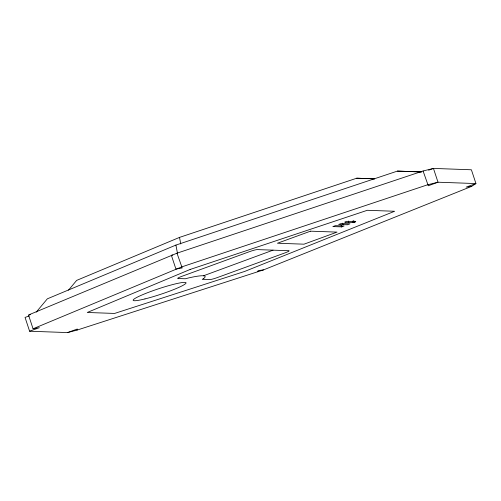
<?xml version="1.0" encoding="UTF-8"?>
<svg xmlns="http://www.w3.org/2000/svg" width="501" height="501" viewBox="0 0 501 501"><rect width="100%" height="100%" fill="white"/><g stroke="black" fill="none" stroke-linecap="round" stroke-linejoin="round"><path stroke-width="0.75" d="M67.554 332.576L77.01 330.109L77.279 329.025L67.554 332.576L29.609 331.224L25.05 317.434L29.215 315.918M257.808 271.736L258.078 270.653L263.557 269.882L471.71 186.334L475.95 183.566L471.391 169.776L433.446 168.424L423.082 170.985L176.991 253.174L28.501 314.985L33.06 328.775L39.335 327.679L29.609 331.224M36.222 312.148L47.338 298.828L175.914 245.083L397.393 171.104L421.404 171.899M68.518 290.142L76.653 280.391L179.515 237.393L356.699 178.212L374.642 178.801M33.06 328.775L181.55 266.964L427.641 184.775L438.006 182.214L475.95 183.566L466.224 187.111L471.71 186.334M203.5 275.775L273.039 250.156M428.587 170.202L433.446 168.424L438.006 182.214L428.286 185.765L423.082 170.985M354.376 222.312L355.779 221.718L347.024 221.411C339.64 222.788 352.272 222.958 354.376 222.312L353.9 220.86M77.01 330.109L263.557 269.882M341.782 226.853L344.106 225.976L335.357 225.669L332.833 226.59L341.782 226.853L341.3 225.406M172.757 255.022L171.361 255.266L175.92 269.056L182.195 267.96L176.991 253.174M29.196 314.866L30.592 314.622M342.997 224.63L347.412 224.774L349.942 223.847L341.194 223.54L338.663 224.461L342.997 224.63L342.515 223.183M397.393 171.104L421.454 171.962M356.699 178.212L374.654 178.851M353.556 220.972L354.032 222.425M353.236 221.073L353.719 222.525M352.967 221.148L353.449 222.594M352.767 221.191L353.249 222.644M348.352 221.054L348.828 222.507M341.1 225.45L341.582 226.903M179.515 237.393L180.755 243.937M175.914 245.083L177.492 253.412M203.75 278.45L202.247 279.37L209.6 279.633A6.457 0.689 -18.3 0 0 217.328 277.573L284.912 252.917A6.457 0.689 -18.3 0 0 288.845 250.719L257.232 249.598A6.457 0.689 -18.3 0 0 249.498 251.659L181.919 276.314A6.457 0.689 -18.3 0 0 177.98 278.512L185.332 278.769L188.702 277.917A47.946 5.098 -18.3 0 1 203.75 278.45M190.123 269.469L87.262 312.474L114.585 313.438L244.757 271.41L394.625 211.265L367.308 210.295L190.123 269.469M310.495 231.174L277.435 243.235L303.994 244.181L337.06 232.113L310.495 231.174M144.983 298.915A27.837 2.956 -18.3 0 0 186.009 283.115A27.837 2.956 -18.3 0 0 147.851 292.597A27.837 2.956 -18.3 0 0 144.983 298.915"/></g></svg>
